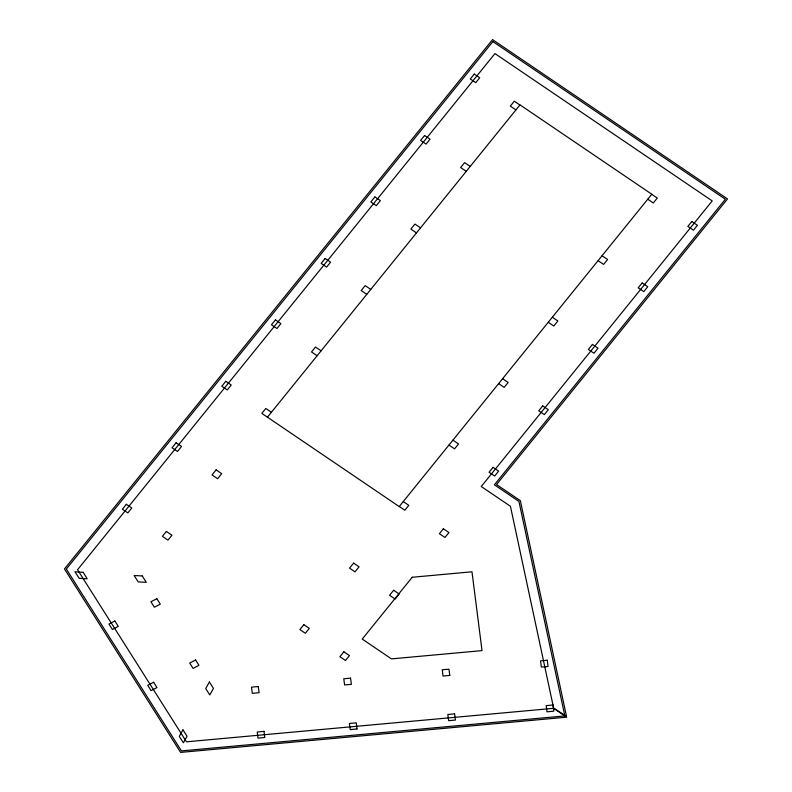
<?xml version="1.0" encoding="UTF-8"?>
<svg xmlns="http://www.w3.org/2000/svg" width="792" height="792" viewBox="0 0 792 792"><rect width="100%" height="100%" fill="white"/><g stroke="black" fill="none" stroke-linecap="round" stroke-linejoin="round"><path stroke-width="1.19" d="M267.429 417.206L520.007 104.871L651.786 194.228L399.208 506.563L261.835 413.375L265.805 408.464L271.399 412.246M553.677 708.315L186.466 741.817L77.547 569.735L494.95 53.579L712.216 200.901L481.259 486.506L510.434 506.286L553.677 708.315L566.696 717.176L180.606 752.4L64.479 568.933L492.545 39.6L727.521 198.931L496.554 484.536L520.354 500.673L566.537 716.463L553.628 708.107M519.869 104.989L514.285 101.198L510.305 106.118L515.899 109.9M651.816 194.367L657.271 198.069L653.291 202.98L647.836 199.277M470.191 166.419L464.607 162.627L460.627 167.538L466.221 171.329M602.138 255.796L607.593 259.499L603.623 264.409L598.158 260.707M420.522 227.849L414.929 224.057L410.86 229.086L416.443 232.878M552.41 317.285L557.865 320.978L553.796 326.017L548.341 322.314M370.745 289.397L365.162 285.605L361.182 290.515L366.775 294.307M502.692 378.774L508.147 382.467L504.167 387.387L498.712 383.684M321.067 350.826L315.483 347.035L311.513 351.945L317.097 355.737M452.945 440.154L458.538 443.946L454.558 448.856L448.975 445.064M403.336 501.623L408.791 505.326L404.821 510.246L399.366 506.543M182.972 729.838L179.279 736.402L183.368 742.797L187.051 736.233L182.972 729.838M209.395 681.991L205.702 688.545L209.781 694.94L213.474 688.387L209.395 681.991M492.881 41.58L66.33 569.042L181.427 750.905L564.854 715.918L518.948 501.465L494.396 484.813L725.353 199.218L492.881 41.58M126.334 504.296L122.364 509.207L127.819 512.909L131.799 507.999L126.334 504.296M176.111 442.748L172.042 447.787L177.497 451.48L181.566 446.45L176.111 442.748M225.789 381.318L221.81 386.239L227.264 389.941L231.244 385.021L225.789 381.318M275.458 319.899L271.488 324.809L276.943 328.512L280.913 323.591L275.458 319.899M325.136 258.459L321.166 263.38L326.621 267.082L330.591 262.162L325.136 258.459M374.903 196.921L370.834 201.95L376.299 205.653L380.368 200.624L374.903 196.921M424.581 135.491L420.611 140.402L426.066 144.104L430.036 139.194L424.581 135.491M474.26 74.062L470.29 78.972L475.745 82.675L479.714 77.764L474.26 74.062M166.36 531.432L162.39 536.352L167.973 540.134L171.943 535.224L166.36 531.432M216.127 469.884L212.058 474.923L217.651 478.714L221.72 473.675L216.127 469.884M303.841 624.66L299.871 629.571L305.326 633.273L309.296 628.363L303.841 624.66M353.618 563.112L349.549 568.141L355.004 571.844L359.073 566.815L353.618 563.112M343.867 651.796L339.897 656.716L345.48 660.498L349.45 655.588L343.867 651.796M393.634 590.248L389.565 595.287L395.158 599.069L399.227 594.04L393.634 590.248M443.362 528.769L439.382 533.679L444.975 537.471L448.945 532.551L443.362 528.769M493.04 467.339L489.06 472.25L494.653 476.042L498.623 471.121L493.04 467.339M542.708 405.91L538.738 410.82L544.322 414.612L548.302 409.692L542.708 405.91M592.436 344.421L588.367 349.45L593.951 353.242L598.019 348.213L592.436 344.421M642.154 282.932L638.184 287.842L643.777 291.634L647.747 286.724L642.154 282.932M691.832 221.503L687.862 226.423L693.446 230.205L697.425 225.294L691.832 221.503M412.226 577.259L362.241 639.075L391.456 658.885L482.021 650.618L471.992 571.804L412.226 577.259M156.826 598.702L150.925 601.772L154.39 607.197L160.291 604.128L156.826 598.702M114.84 620.987L108.94 624.047L112.395 629.472L118.295 626.413L114.84 620.987M195.614 659.974L189.714 663.033L193.04 668.379L198.94 665.31L195.614 659.974M153.628 682.249L147.728 685.318L151.054 690.654L156.955 687.585L153.628 682.249M258.251 686.506L251.48 687.169L252.321 693.346L259.093 692.693L258.251 686.506M350.549 678.14L343.777 678.793L344.619 684.981L351.391 684.318L350.549 678.14M547.312 660.221L540.54 660.874L541.372 667.062L548.054 666.518L547.312 660.221M449.797 675.388L443.015 676.051L442.282 669.745L448.955 669.2L449.797 675.388M264.033 731.362L257.252 732.026L257.964 738.124L264.736 737.461L264.033 731.362M454.608 713.849L447.836 714.513L448.668 720.7L455.44 720.037L454.608 713.849M552.955 704.989L546.183 705.652L547.024 711.83L553.796 711.167L552.955 704.989M356.994 728.967L350.222 729.63L349.391 723.442L356.291 722.868L356.994 728.967M142.233 575.942L134.125 575.517L138.214 581.912L146.322 582.338L142.233 575.942M83.19 572.329L74.953 571.814L79.17 578.299L87.179 578.833L83.19 572.329"/></g></svg>
